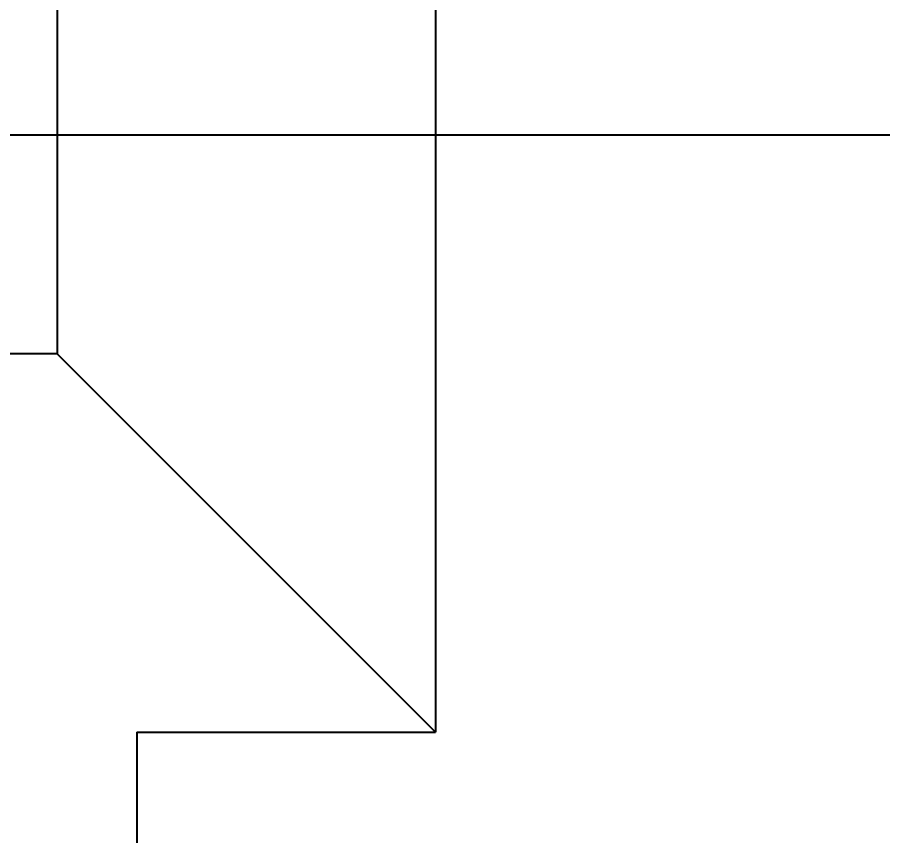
# Model space of a CAD drawing. Header units: inches. Extents: x -4597 to 93300, y -11124 to 5932.
# Drawn here: x 100.86 to 144.33, y -9051.17 to -9010.06 of the extents above; entities that cross this region are included whole.
import ezdxf

# ---------------------------------------------------------------- set-up
doc = ezdxf.new("R2010")
doc.units = ezdxf.units.IN
doc.header["$LTSCALE"] = 0.5
doc.header["$MEASUREMENT"] = 0
doc.header["$PDMODE"] = 66
doc.layers.add('hatch', color=9, linetype='Continuous', lineweight=0)
doc.layers.add('Toilet', color=7, linetype='Continuous', lineweight=25)
doc.styles.get("Standard").update_dxf_attribs({"font": 'arial.ttf'})
doc.dimstyles.new('S8', dxfattribs={"dimtxt": 5, "dimasz": 1, "dimexe": 6, "dimexo": 18, "dimgap": 1.9375, "dimtad": 1, "dimdec": 0, "dimzin": 3, "dimdsep": 46, "dimlunit": 4, "dimtxsty": 'Standard', "dimblk": 'dot 2', "dimcen": 12, "dimse1": 1, "dimse2": 1, "dimclrd": 1, "dimclre": 1, "dimclrt": 256, "dimadec": 0, "dimazin": 0, "dimtfac": 0.75, "dimtdec": 0, "dimtix": 1, "dimtmove": 1, "dimatfit": 3, "dimldrblk": 'DOT', "dimfxl": 1, "dimtolj": 1, "dimtzin": 0, "dimlwd": 9, "dimlwe": 9, "dimarcsym": 0})

# ---------------------------------------------------------------- blocks, each defined once
blk = doc.blocks.new('dot1')
at = {"layer": 'hatch'}
h = blk.add_hatch(color=256, dxfattribs=at)
edge = h.paths.add_edge_path()
edge.add_arc((0, 0), 1, 0, 360)
for p, q in [((0, 3), (0, -3)), ((3, 0), (-3, 0))]:
    blk.add_line(p, q, dxfattribs=at)
blk.add_circle((0, 0), 1, dxfattribs=at)
blk = doc.blocks.new('dot 2')
at = {"layer": 'hatch', "xscale": 0.5, "yscale": 0.5, "zscale": 0.5}
blk.add_blockref('dot1', (0, 0), dxfattribs=at)
blk = doc.blocks.new('*D471')
at = {"layer": 'Defpoints', "color": 0, "transparency": 16777216}
for p in [(161.567, -8977.667), (121.862, -8985.965), (161.567, -9078.965)]:
    blk.add_point(p, dxfattribs=at)
at = {"layer": 'Toilet', "color": 1, "lineweight": 9, "transparency": 16777216}
blk.add_line((122.862, -8977.667), (160.567, -8977.667), dxfattribs=at)
at = {"layer": 'Toilet', "color": 1, "lineweight": 9, "transparency": 16777216, "rotation": 180}
blk.add_blockref('dot 2', (121.862, -8977.667), dxfattribs=at)
at = {"layer": 'Toilet', "color": 1, "lineweight": 9, "transparency": 16777216}
blk.add_blockref('dot 2', (161.567, -8977.667), dxfattribs=at)
at = {"layer": 'Toilet', "transparency": 16777216, "insert": (141.715, -8973.175), "char_height": 5, "attachment_point": 5}
blk.add_mtext('\\A1;3\'-4"', dxfattribs=at)
blk = doc.blocks.new('_Dot')
at = {"color": 0, "linetype": 'ByBlock', "lineweight": -2}
blk.add_line((-0.5, 0), (-1, 0), dxfattribs=at)
at = {"color": 0, "linetype": 'ByBlock', "const_width": 0.5}
blk.add_lwpolyline([(-0.25, 0, 1), (0.25, 0, 1)], format="xyb", close=True, dxfattribs=at)
blk = doc.blocks.new('*D473')
at = {"layer": 'Defpoints', "color": 0, "transparency": 16777216}
for p in [(121.862, -8985.965), (121.862, -9045.965), (272.515, -9045.965)]:
    blk.add_point(p, dxfattribs=at)
at = {"layer": 'Toilet', "color": 1, "lineweight": 9, "transparency": 16777216}
blk.add_line((272.515, -8986.965), (272.515, -9044.965), dxfattribs=at)
for p, rotation in [((272.515, -8985.965), 90), ((272.515, -9045.965), 270)]:
    blk.add_blockref('dot 2', p, dxfattribs=dict(at, rotation=rotation))
at = {"layer": 'Toilet', "transparency": 16777216, "insert": (268.024, -9015.965), "char_height": 5, "attachment_point": 5, "rotation": 90}
blk.add_mtext('\\A1;5\'-0"', dxfattribs=at)
blk = doc.blocks.new('*D474')
at = {"layer": 'Defpoints', "color": 0, "transparency": 16777216}
for p in [(121.862, -9045.965), (221.626, -9078.965), (272.515, -9078.965)]:
    blk.add_point(p, dxfattribs=at)
at = {"layer": 'Toilet', "color": 1, "lineweight": 9, "transparency": 16777216}
blk.add_line((272.515, -9046.965), (272.515, -9077.965), dxfattribs=at)
for p, rotation in [((272.515, -9045.965), 90), ((272.515, -9078.965), 270)]:
    blk.add_blockref('dot 2', p, dxfattribs=dict(at, rotation=rotation))
at = {"layer": 'Toilet', "transparency": 16777216, "insert": (268.024, -9062.465), "char_height": 5, "attachment_point": 5, "rotation": 90}
blk.add_mtext('\\A1;2\'-9"', dxfattribs=at)

msp = doc.modelspace()

# ---------------------------------------------------------------- linework, layer by layer
for p, q in [((121.862, -8985.965), (121.862, -9045.965)), ((106.862, -9045.965), (106.862, -9066.965))]:
    msp.add_line(p, q)
at = {"layer": 'Toilet'}
for p, q in [((-133.067, -9015.965), (296.284, -9015.965)), ((102.862, -9026.965), (121.862, -9045.965)), ((106.862, -9045.965), (121.862, -9045.965))]:
    msp.add_line(p, q, dxfattribs=at)
msp.add_lwpolyline([(80.862, -9004.965), (102.862, -9004.965), (102.862, -9026.965), (80.862, -9026.965)], close=True, dxfattribs=at)

# ---------------------------------------------------------------- dimensions: what is measured, and where the dimension line sits
dim = msp.add_linear_dim(base=(161.567, -8977.667), p1=(121.862, -8985.965), p2=(161.567, -9078.965), dimstyle='S8', override={"dimfxl": 2, "dimfxlon": 1, "dimarcsym": 1}, dxfattribs=at)
dim.commit()
dim.dimension.update_dxf_attribs({"geometry": '*D471', "text_midpoint": (141.715, -8973.175)})
for base, p1, p2, picture, middle in [((272.515, -9045.965), (121.862, -8985.965), (121.862, -9045.965), '*D473', (268.024, -9015.965)), ((272.515, -9078.965), (121.862, -9045.965), (221.626, -9078.965), '*D474', (268.024, -9062.465))]:
    dim = msp.add_linear_dim(base=base, p1=p1, p2=p2, angle=90, dimstyle='S8', override={"dimfxl": 2, "dimfxlon": 1, "dimarcsym": 1}, dxfattribs=at)
    dim.commit()
    dim.dimension.update_dxf_attribs({"geometry": picture, "text_midpoint": middle})

doc.saveas('drawing.dxf')
